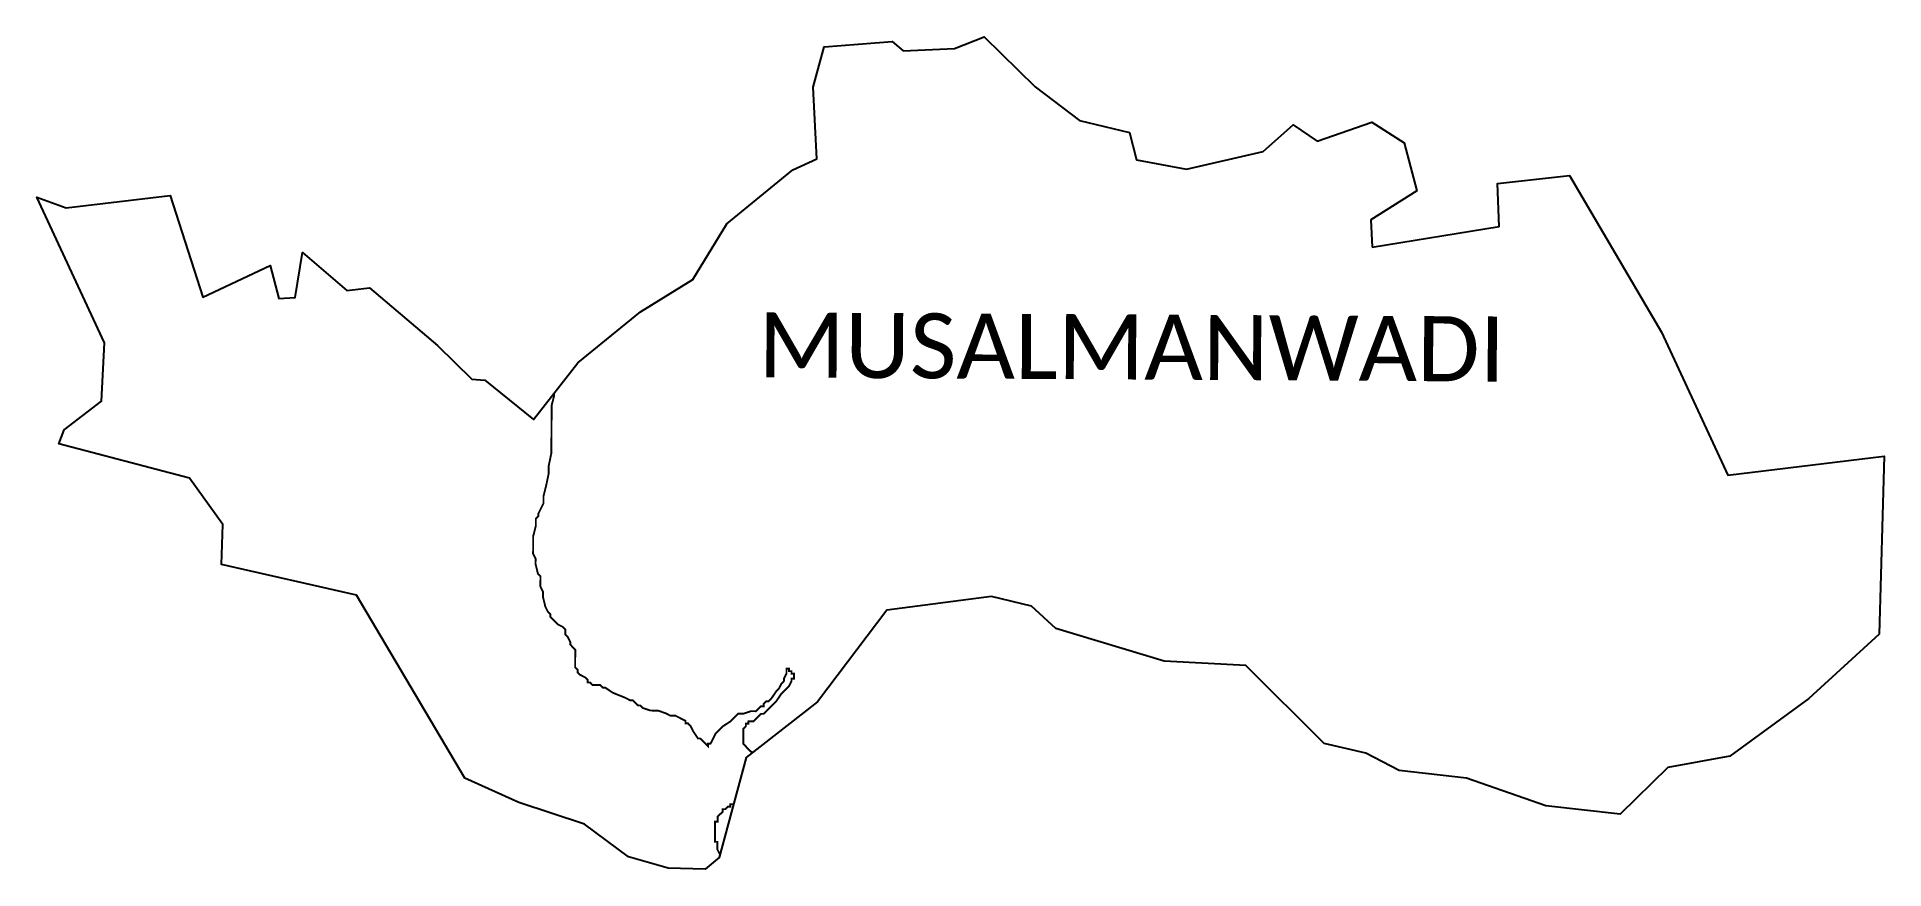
# Model space of a CAD drawing. Header units: metres. Extents: x 319691 to 322647, y 1867666 to 1868997.
import ezdxf

# ---------------------------------------------------------------- set-up
doc = ezdxf.new("R2010")
doc.units = ezdxf.units.M
doc.layers.add('ddddd', color=7, linetype='Continuous')
doc.layers.add('HAZARDS LINE', color=1, linetype='Continuous')
doc.styles.get("Standard").update_dxf_attribs({"font": 'simplex.shx'})

msp = doc.modelspace()

# ---------------------------------------------------------------- linework, layer by layer
at = {"color": 3, "true_color": 0x00ff00, "flags": 128}
msp.add_lwpolyline([(321076.8, 1868975.1), (321159.1, 1868978.5)], dxfattribs=at)
at = {"layer": 'ddddd', "color": 3, "true_color": 0x00ff00}
for points in [[(321159.1, 1868978.5, 0), (321206.4, 1868997.1, 0), (321288, 1868917, 0), (321358.9, 1868863.4, 0), (321439.1, 1868844.3, 0), (321450.5, 1868800.3, 0), (321530.3, 1868785.8, 0), (321653.1, 1868813.6, 0), (321700.8, 1868856.3, 0), (321739.3, 1868830.3, 0), (321827, 1868860.8, 0), (321878.5, 1868827.8, 0), (321899.1, 1868751, 0), (321825.3, 1868704.6, 0), (321827.6, 1868661, 0)], [(321827.6, 1868661, 0), (322030.6, 1868693.8, 0), (322028.2, 1868762.6, 0), (322143, 1868775.5, 0), (322290.6, 1868524.9, 0), (322396.3, 1868295.8, 0), (322646.5, 1868326.5, 0), (322638.6, 1868041.5, 0), (322526.1, 1867938.6, 0), (322399.9, 1867846.4, 0), (322300.5, 1867828.2, 0), (322224, 1867753.9, 0), (322105.5, 1867766.9, 0), (321978.6, 1867811.1, 0), (321870.4, 1867823.7, 0), (321817.4, 1867851.2, 0), (321750.5, 1867866.7, 0), (321625.3, 1867991.5, 0), (321494.8, 1867998.4, 0), (321321.4, 1868050.6, 0), (321282.4, 1868086.5, 0), (321218.2, 1868102, 0), (321050.9, 1868079.9, 0), (320939.8, 1867933.2, 0), (320825.8, 1867844.6, 0), (320782.5, 1867684.6, 0), (320760.1, 1867665.9, 0), (320700.8, 1867667.4, 0), (320637.2, 1867685.3, 0), (320567.1, 1867737.8, 0), (320461.8, 1867772.3, 0), (320375.5, 1867811.1, 0), (320202.3, 1868104.2, 0), (319986.1, 1868152.9, 0), (319988.2, 1868217.1, 0), (319935.2, 1868291.4, 0), (319726, 1868346.3, 0), (319734.5, 1868368.4, 0), (319794.4, 1868414.2, 0), (319799.1, 1868507.5, 0), (319690.9, 1868740.8, 0), (319737.9, 1868723.6, 0), (319903.9, 1868743.3, 0), (319956.5, 1868580.8, 0), (320064.1, 1868631.2, 0), (320077.7, 1868578.9, 0), (320104.3, 1868580.4, 0), (320115.6, 1868652.5, 0), (320186.9, 1868591.4, 0), (320223.2, 1868595.5, 0), (320331.7, 1868503.7, 0), (320386.6, 1868449.6, 0), (320407.5, 1868448.2, 0), (320485.3, 1868385, 0), (320556.5, 1868475.5, 0), (320656.6, 1868557.3, 0), (320740.6, 1868608.9, 0), (320794.9, 1868698.1, 0), (320900.2, 1868784.6, 0), (320939, 1868802.3, 0), (320933.1, 1868916.9, 0), (320950.3, 1868981.5, 0), (321059.2, 1868989.8, 0), (321076.9, 1868975.1, 0)]]:
    msp.add_polyline3d(points, dxfattribs=at)
at = {"layer": 'HAZARDS LINE', "lineweight": 18, "const_width": 3.02}
for points in [[(320836, 1867852.5), (320833.1, 1867854), (320825.1, 1867862.1), (320821.1, 1867866.2), (320821.2, 1867890.3), (320825.3, 1867894.3), (320825.3, 1867898.4), (320829.3, 1867898.3), (320829.4, 1867902.4), (320837.4, 1867902.3), (320841.5, 1867906.3), (320845.5, 1867910.3), (320849.6, 1867914.3), (320853.6, 1867914.3), (320857.6, 1867918.3), (320861.7, 1867922.3), (320873.9, 1867934.3), (320882, 1867946.3), (320886, 1867950.3), (320890.1, 1867954.3), (320894.1, 1867958.3), (320898.2, 1867966.4), (320898.2, 1867970.4), (320902.3, 1867970.4), (320902.3, 1867978.4), (320898.3, 1867978.4), (320898.3, 1867982.5), (320894.3, 1867982.5), (320894.3, 1867986.5), (320890.3, 1867986.6), (320890.2, 1867978.5), (320886.2, 1867970.5), (320886.1, 1867966.4), (320882.1, 1867962.4), (320878, 1867954.4), (320874, 1867950.4), (320865.8, 1867938.4), (320861.8, 1867934.4), (320857.7, 1867934.4), (320853.7, 1867930.4), (320853.7, 1867926.4), (320849.6, 1867926.4), (320845.6, 1867922.4), (320841.5, 1867918.4), (320833.5, 1867918.5), (320821.4, 1867914.5), (320813.3, 1867914.6), (320805.2, 1867906.6), (320801.2, 1867902.5), (320789, 1867894.6), (320785, 1867890.6), (320780.9, 1867886.6), (320776.9, 1867882.6), (320772.8, 1867874.5), (320768.7, 1867866.5), (320764.7, 1867866.5), (320764.7, 1867862.5), (320760.7, 1867866.6), (320756.7, 1867870.6), (320752.7, 1867874.7), (320748.7, 1867874.7), (320740.7, 1867886.8), (320736.7, 1867894.9), (320732.7, 1867899), (320728.7, 1867899), (320728.7, 1867903), (320712.7, 1867911.2), (320704.6, 1867911.2), (320696.6, 1867915.3), (320684.5, 1867919.4), (320672.4, 1867919.5), (320660.4, 1867923.6), (320656.4, 1867927.6), (320652.4, 1867927.7), (320644.4, 1867935.8), (320640.3, 1867935.8), (320632.3, 1867939.9), (320612.2, 1867948), (320600.2, 1867956.2), (320596.2, 1867956.2), (320592.2, 1867960.3), (320580.1, 1867960.3), (320576.1, 1867964.4), (320572.1, 1867964.4), (320572.1, 1867968.4), (320568.1, 1867972.5), (320560.1, 1867976.6), (320556.1, 1867980.6), (320556.1, 1867984.6), (320552.1, 1867988.7), (320552.3, 1868016.9), (320544.3, 1868025), (320544.3, 1868029), (320540.3, 1868037.1), (320536.3, 1868041.1), (320536.4, 1868049.2), (320532.4, 1868053.3), (320524.3, 1868057.3), (320520.3, 1868061.4), (320512.3, 1868069.5), (320512.4, 1868073.5), (320508.4, 1868077.6), (320504.4, 1868085.6), (320500.5, 1868101.8), (320500.5, 1868109.8), (320496.5, 1868117.9), (320496.6, 1868134), (320492.6, 1868138.1), (320488.7, 1868154.2), (320488.8, 1868162.3), (320484.8, 1868170.3), (320485, 1868198.5), (320489.1, 1868214.6), (320489.2, 1868226.7), (320493.2, 1868230.7), (320493.3, 1868234.7), (320501.4, 1868250.8), (320501.5, 1868262.8), (320505.6, 1868278.9), (320509.8, 1868299), (320509.8, 1868311.1), (320514, 1868331.2), (320514.5, 1868407.7), (320518.6, 1868423.8), (320518.6, 1868427.4)], [(320783.7, 1867689.2), (320783.7, 1867689.2), (320779.7, 1867697.3), (320779.8, 1867709.4), (320775.8, 1867709.4), (320776, 1867741.6), (320780, 1867741.6), (320780.1, 1867749.7), (320784.1, 1867753.7), (320788.2, 1867757.7), (320788.2, 1867761.7), (320792.2, 1867761.7), (320796.3, 1867765.7), (320800.3, 1867765.6), (320800.3, 1867769.7), (320805.5, 1867769.6)]]:
    msp.add_lwpolyline(points, dxfattribs=at)

# ---------------------------------------------------------------- texts
at = {"layer": 'ddddd', "insert": (320845.4, 1868556.5), "char_height": 104.042, "attachment_point": 1, "rotation": 359.6762}
msp.add_mtext_dynamic_manual_height_columns('{\\fCalibri|b0|i0|c0|p34;MUSALMANWADI}', width=1278.781, gutter_width=520.2, heights=[0], dxfattribs=at)

doc.saveas('drawing.dxf')
